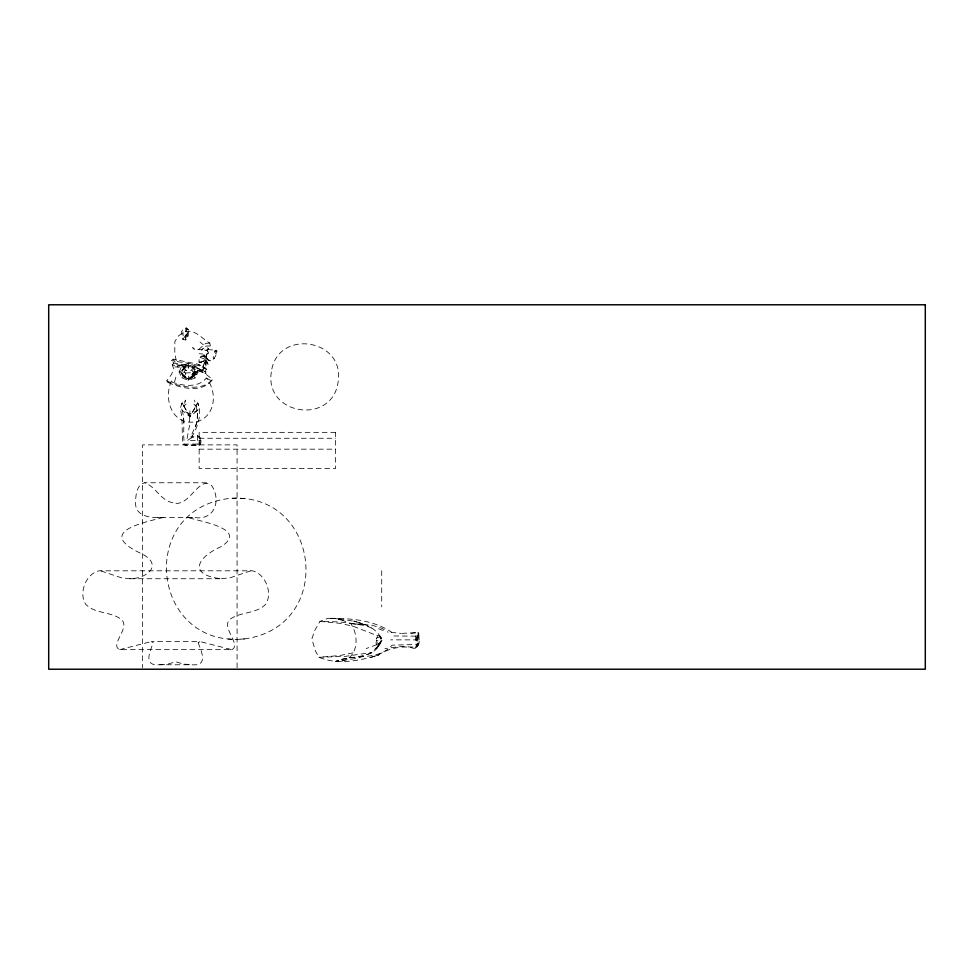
<?xml version="1.0" encoding="UTF-8"?>
<svg xmlns="http://www.w3.org/2000/svg" width="974" height="974" viewBox="0 0 974 974"><rect width="100%" height="100%" fill="white"/><g stroke="black" fill="none" stroke-linecap="round" stroke-linejoin="round"><path stroke-width="0.73" stroke-dasharray="4.87 3.65" d="M199.658 444.059L200.169 440.516L187.252 440.613L191.367 437.85L190.807 436.802L196.809 422.655L197.771 410.298L189.93 416.702L189.942 414.011L197.771 410.298L198.988 406.584L197.771 402.871L189.93 416.702L182.114 410.298L180.908 406.584M419.076 639.918L418.808 633.441L417.992 632.589L418.321 639.881L419.076 639.918C419.916 644.557 416.117 650.754 410.87 647.357C398.865 645.932 387.494 649.122 377.449 655.392C358.919 660.859 337.284 665.035 318.973 657.292L315.576 651.35L311.826 639.005L314.821 630.251L319.947 621.412L328.141 618.259L339.062 618.88L328.64 618.307C350.372 618.283 373.115 619.744 391.682 632.248M185.693 339.975L186.18 327.909L188.432 329.163C189.187 332.889 188.445 337.199 185.693 339.975L182.868 339.451L181.505 331.805L182.954 329.443L186.18 327.909M174.93 366.967L188.542 366.869L182.929 369.122L181.712 373.809L188.542 379.848L188.579 378.874L193.838 376.512L195.677 371.934L193.838 376.512L188.542 379.848L183.307 376.512L181.481 371.934L183.307 376.512L188.579 378.874L194.167 376.901L196.48 371.934L194.167 366.967L188.579 364.909L182.978 366.967L180.665 371.934L182.978 376.901L188.579 378.959M173.81 363.107L172.288 364.885L177.183 366.005L186.436 365.031L173.81 363.107L171.327 360.599L173.165 359.175L177.073 364.97L192.365 365.713L196.578 367.028L199.767 370.01L202.081 370.047L208.241 364.179L207.328 363.326L205.77 364.459L199 362.06L199.159 356.959L205.551 356.094L208.339 352.99L207.815 351.224L206.171 350.043L198.586 349.605L192.365 347.621L195.543 350.567M206.025 365.688C203.006 360.368 210.092 352.758 199.159 356.959L205.575 359.528L207.328 363.326M206.951 353.842L205.173 363.046M379.142 645.19L373.578 650.133L378.265 646.699L380.359 643.169M418.491 637.3L418.808 633.441L417.992 632.589L415.788 636.144L415.484 640.843L416.495 644.958L415.277 648.197M416.665 640.782L416.933 636.57L418.723 633.392M377.839 644.8L378.849 644.861L380.31 642.45L381.187 639.066M182.868 339.451L185.815 334.849L186.156 328.372L188.347 329.516L187.02 335.068L187.848 336.736M378.91 644.094L376.975 642.548L376.39 640.344M206.171 350.043L207.815 351.224M205.076 361.658L205.283 360.027L207.45 365.603M190.807 436.802L192.438 435.865C198.014 426.076 202.166 413.743 197.771 402.871L189.93 416.702L182.114 402.871L180.117 408.727C183.538 420.33 181.164 432.541 183.197 444.12L197.369 444.059L197.503 435.695L191.367 437.85M204.577 349.983L206.123 350.506L207.742 349.629L210.323 345.94L209.86 343.067C201.508 338.684 195.043 328.469 184.305 331.903L178.607 335.774L174.857 341.497L174.784 353.124L177.073 364.97M378.849 644.861L378.862 643.863M179.082 371.934L181.87 365.981L188.579 363.509L195.275 365.981L198.063 371.934L195.275 377.9L188.579 380.371L181.87 377.9L179.082 371.934L183.441 371.934L185.608 373.018L185.303 374.759L182.978 376.901M185.693 338.051L188.347 329.516M183.197 444.12L185.462 445.544L198.185 445.544L200.547 444.059L201.07 441.088L199.987 437.314L197.503 435.695M187.13 438.41L189.419 426.064L189.942 410.797M171.4 380.968C162.548 400.959 173.798 428.548 199.329 420.89C216.228 413.731 216.946 390.951 206.305 378.046C198.258 388.115 183.124 386.045 172.301 382.173L171.4 380.968L168.112 382.538L166.785 380.907L171.461 374.552L173.798 368.951L172.288 364.885M416.738 647.369L417.396 644.459L392.181 645.153C377.583 661.565 354.122 653.493 335.981 661.358C349.398 655.112 372.677 659.909 380.396 643.388L381.954 640.466L381.577 638.688L381.82 640.527M185.608 373.018L193.242 372.579L191.927 370.01L192.231 368.805L195.275 365.981M181.432 404.685L182.114 402.871L183.867 406.121L185.425 400.144L183.867 406.121L189.93 416.702M204.917 373.346L205.855 373.346L205.855 371.849L192.219 366.346L194.167 369.122L204.917 373.346L212.527 379.483C202.629 390.513 186.606 387.555 173.896 383.999L176.635 374.552M198.063 371.934L193.741 371.934L196.565 372.969L196.565 374.454L191.817 374.929L191.574 373.018M216.654 352.564L215.911 350.153L216.873 350.737L216.946 353.282L214.146 358.615L210.408 360.904L207.986 360.112L205.246 356.46L209.142 360.684M195.311 426.868C199.353 418.37 196.979 408.727 194.471 400.144M418.771 643.047L417.505 646.505L416.239 647.235L400.351 646.505L384.9 648.623M188.579 366.285L188.591 367.235M192.414 375.148L193.741 371.934L193.875 374.99L192.341 375.1L195.275 377.9M202.762 366.638L206.598 357.762L206.598 354.317L199.22 353.72M193.242 376.086L195.177 371.934L193.242 367.795L188.579 366.078L183.794 367.795L181.87 371.934L183.794 376.086L188.579 377.802L192.755 376.098M381.224 640.49L378.74 644.557M183.952 372.579L185.267 370.01L182.978 366.967M168.112 382.538C181.7 388.443 202.312 393.496 212.527 379.483M191.817 374.929L193.546 372.19L196.565 372.969M379.75 643.315L380.31 642.45M376.439 638.481L377.656 636.789L375.647 640.149L376.001 643.144L377.449 645.397M183.307 376.512L181.87 377.9M379.13 645.543L378.557 646.322M194.094 367.04L193.497 367.807L195.384 373.809L188.542 379.848M198.282 368.294L204.406 371.703L206.488 369.231L198.684 364.361L173.165 359.175M199.767 370.01L202.3 371.057L205.088 368.135L206.488 369.231C195.786 363.071 183.136 362.937 171.327 360.599M198.586 349.605L205.636 343.42L209.86 343.067M183.867 406.121L186.071 403.991M163.315 517.462L163.34 517.438C140.609 523.245 96.682 532.364 140.877 553.415C163.413 564.019 148.425 578.459 130.029 578.739L221.378 578.739C187.945 575.062 196.553 557.603 221.086 546.609C249.782 528.602 197.32 520.993 188.104 517.462L188.104 517.462M376.78 644.666L366.175 648.562M208.339 352.99L206.512 354.463L206.025 356.947L205.551 356.094L206.013 359.613L208.241 364.179M378.192 637.471L379.519 636.716L381.029 639.309M200.681 362.657L205.575 359.528M377.742 635.791L376.743 635.73M193.875 372.421L193.875 374.99L196.565 374.454M207.742 349.629L215.911 350.153M190.734 370.51L191.927 370.01M371.593 652.957L356.63 658.424L335.762 661.334C357.227 663.099 360.684 637.726 350.786 623.64L342.97 620.511M214.292 351.115L215.778 350.567M199 362.06L203.176 361.488L205.003 362.572L205.77 364.459M216.07 351.371L214.438 351.882L216.289 354.049L215.011 354.207L213.075 357.689L214.146 358.615M206.683 482.763L144.736 482.763C135.995 484.662 135.52 497.105 135.593 504.459C136.19 515.149 148.535 517.718 157.191 517.45L194.216 517.45C214.45 521.005 221.5 500.417 211.748 485.685C198.696 474.582 189.54 508.501 172.812 502.706M410.87 633.429L417.992 632.589M231.763 649.646C242.575 644.678 218.31 625.491 231.751 618.113C242.307 611.806 256.819 613.498 265.719 604.257C273 593.008 265.488 573.82 252.412 570.813L98.995 570.813C85.919 573.82 78.419 593.008 85.688 604.257C95.099 614.168 111.146 611.282 121.494 619.586C130.735 628.011 109.198 644.946 119.644 649.646L231.763 649.646L199.95 641.549M353.051 652.86L339.938 655.514L318.973 657.292L345.32 656.366L372.092 652.446M415.289 632.65L400.448 633.477M377.985 635.45L380.481 636.266L381.82 640.454M244.364 638.932C336.517 626.623 320.519 489.472 228.086 498.603C135.897 510.9 151.895 648.087 244.364 638.932L236.207 639.407M250.768 570.813L230.144 577.765L221.159 578.739M377.924 640.758L376.439 640.454M210.323 345.94L206.05 346.099L201.435 349.995L204.577 347.584L207.389 347.791L208.85 349.13M119.644 649.646L151.469 641.549M159.773 664.767L168.125 664.012L175.71 661.784L183.282 664.012L191.635 664.767M232.189 498.25L236.207 498.128M157.557 517.45L163.559 517.389M199.146 438.263L335.58 438.263M197.369 444.059L200.547 444.059M199.146 449.172L335.58 449.172M415.788 636.144L392.193 635.961M418.321 639.881L390.611 639.857M187.86 517.389L193.863 517.45M130.248 578.739L121.263 577.765L100.639 570.813M207.182 358.712L205.551 356.094L207.182 358.712L210.408 360.904M240.237 498.25L244.34 498.603M228.086 638.932L232.189 639.297M204.406 371.703L205.855 371.849M391.073 632.309L401.069 633.429M362.718 624.687L339.22 621.899L319.947 621.412L340.681 623.409L353.623 626.404L375.514 634.987M185.815 334.849L187.02 335.068M172.8 502.706C160.686 500.587 155.73 486.659 144.736 482.763M343.104 620.584L336.98 618.807C352.649 620.669 373.48 622.958 381.443 638.481L380.737 636.85L381.662 638.81M363.606 624.431L353.781 621.01L367.235 625.734M197.832 370.157L205.855 373.346M371.861 628.035L364.617 625.393L350.786 623.64L372.007 625.198L382.319 628.449L388.078 632.26M378.642 628.79L384.998 631.176M166.785 380.907L173.896 383.999M189.942 414.011L182.114 410.298C185.644 421.389 182.284 433.15 184.597 444.12M186.144 328.713L188.323 329.772M206.305 378.046L211.614 381.017M197.673 436.608L200.12 438.069L200.169 440.516M200.047 342.057L203.359 344.784M181.87 365.981L183.648 367.807L182.929 370.23L182.929 369.122M417.956 632.65L418.808 633.441M204.357 367.417L205.088 368.135M193.923 404.161L196.273 406.511L194.861 401.726M177.183 366.005L178.072 367.393M198.684 364.361L199.512 365.944M380.128 636.85L380.554 637.921M205.429 363.947L205.003 362.572M202.081 370.047L202.3 371.057M199.987 437.314L200.12 438.069M203.359 365.433L203.785 367.989M203.895 354.232L204.394 357.823M183.429 417.895L184.098 425.273M182.966 332.097L183.149 335.799M381.711 570.74L381.711 606.899M237.072 667.726L237.072 444.887L142.594 444.887L142.594 667.726M196.054 372.652L196.054 374.759M195.604 372.823L195.604 374.6M188.579 363.509L188.579 368.829M188.591 376.147L188.579 380.371M198.148 642.718C201.618 651.862 208.521 666.326 191.72 664.767L159.699 664.767C142.898 666.326 149.789 651.862 153.271 642.718L151.347 641.549L200.06 641.549L198.148 642.718M417.408 643.485L417.262 646.663L417.116 637.422L418.589 634.062L417.176 636.935L417.408 643.485M271.332 372.007C264.246 415.387 332.463 425.553 338.124 381.808C345.21 338.428 276.993 328.262 271.332 372.007M379.02 654.771L370.57 657.584L379.02 654.771M335.58 432.346L199.146 432.346L199.146 468.494L335.58 468.494L335.58 432.346M186.448 370.51L185.267 370.01L186.448 370.51M193.035 436.863L192.438 435.865L193.035 436.863"/><path stroke-width="1.46" d="M925.3 304.777L48.7 304.777L48.7 669.223L925.3 669.223L925.3 304.777"/></g></svg>
